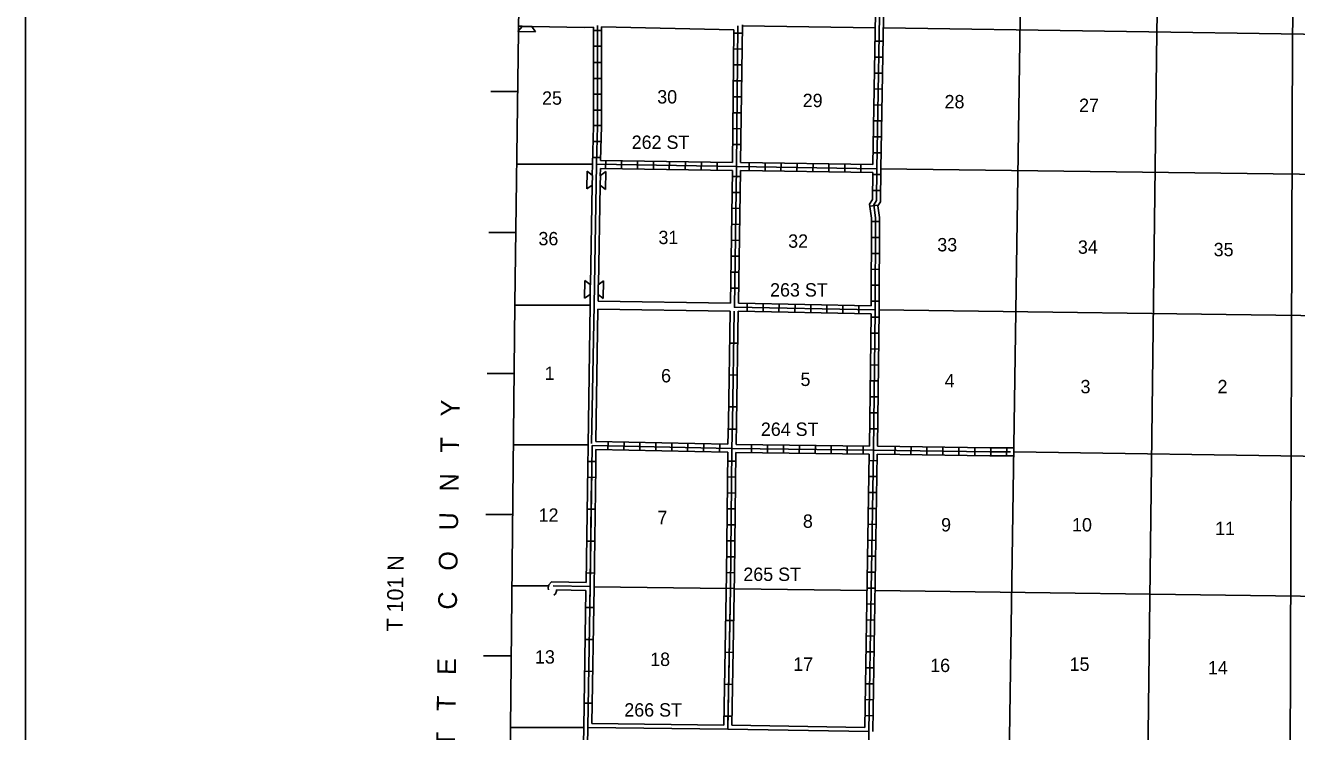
# Model space of a CAD drawing. Extents: x 1140073 to 1590613, y 15750063 to 16131461.
# Drawn here: x 1296163 to 1343711, y 15819675 to 15846104 of the extents above; entities that cross this region are included whole.
import ezdxf

# ---------------------------------------------------------------- set-up
doc = ezdxf.new("R2010")
doc.units = 0
for name, color, linetype in [('L10', 7, 'Continuous'), ('L11', 7, 'Continuous'), ('L13', 7, 'Continuous'), ('L14', 7, 'Continuous'), ('L18', 7, 'Continuous'), ('L2', 7, 'Continuous'), ('L23', 7, 'Continuous'), ('L30', 7, 'Continuous'), ('L54', 7, 'Continuous'), ('L8', 7, 'Continuous'), ('L9', 7, 'Continuous')]:
    doc.layers.add(name, color=color, linetype=linetype)

msp = doc.modelspace()

# ---------------------------------------------------------------- linework, layer by layer
at = {"layer": 'L10'}
for p, q in [((1317596, 15836399), (1317661, 15840113)), ((1317585, 15835780), (1317589, 15836015)), ((1317494, 15830530), (1317580, 15835480)), ((1317130, 15824953), (1316025, 15824975)), ((1317351, 15819974), (1322293, 15819919)), ((1322593, 15819915), (1327558, 15819828))]:
    msp.add_line(p, q, dxfattribs=at)
for points in [[(1314744, 15846072), (1314606, 15846074)], [(1317407, 15846041), (1317068, 15846030), (1315114, 15846065)], [(1317367, 15840487), (1317375, 15840909)], [(1317667, 15840478), (1317672, 15840754)], [(1317296, 15836399), (1317361, 15840117)], [(1317208, 15830385), (1317283, 15835635), (1317290, 15836029)], [(1315841, 15825279), (1315736, 15825164), (1315719, 15825055), (1315724, 15824977)], [(1317135, 15825253), (1315841, 15825279)], [(1316025, 15824975), (1316028, 15824926), (1315986, 15824826), (1315934, 15824781)]]:
    msp.add_lwpolyline(points, dxfattribs=at)
at = {"layer": 'L11'}
for p, q in [((1322656, 15845944), (1317707, 15846055)), ((1322530, 15835410), (1317580, 15835480)), ((1322534, 15835710), (1317585, 15835780))]:
    msp.add_line(p, q, dxfattribs=at)
at = {"layer": 'L13'}
for p, q in [((1338486, 15845845), (1338728, 15859320)), ((1332857, 15811462), (1333402, 15848556)), ((1322957, 15846088), (1322963, 15846088)), ((1322982, 15846088), (1327954, 15846013)), ((1328254, 15846009), (1359625, 15845540)), ((1338096, 15814398), (1338486, 15845845)), ((1343457, 15814193), (1343559, 15845785)), ((1317375, 15840907), (1314535, 15840907)), ((1328156, 15840738), (1354220, 15840408)), ((1317283, 15835632), (1314464, 15835632)), ((1328098, 15835455), (1354106, 15835109)), ((1317193, 15830401), (1314414, 15830401)), ((1333131, 15830141), (1348865, 15829903)), ((1315730, 15825126), (1314363, 15825126)), ((1317432, 15825098), (1322382, 15825027)), ((1322682, 15825023), (1327644, 15824957)), ((1327944, 15824953), (1353989, 15824610)), ((1317049, 15819825), (1314313, 15819825))]:
    msp.add_line(p, q, dxfattribs=at)
msp.add_lwpolyline([(1343559, 15845785), (1344138, 15866709)], dxfattribs=at)
at = {"layer": 'L18'}
for p, q in [((1314739, 15846069), (1314586, 15845872)), ((1314586, 15845872), (1315249, 15845861)), ((1314739, 15846069), (1315104, 15846062)), ((1315104, 15846062), (1315249, 15845861)), ((1317164, 15839982), (1317177, 15840645)), ((1317373, 15840492), (1317177, 15840645)), ((1317672, 15840486), (1317873, 15840631)), ((1317860, 15839968), (1317873, 15840631)), ((1317366, 15840127), (1317164, 15839982)), ((1317366, 15840127), (1317373, 15840492)), ((1317664, 15840121), (1317672, 15840486)), ((1317664, 15840121), (1317860, 15839968)), ((1317081, 15835894), (1317094, 15836557)), ((1317290, 15836404), (1317094, 15836557)), ((1317283, 15836039), (1317290, 15836404)), ((1317581, 15836033), (1317588, 15836398)), ((1317588, 15836398), (1317790, 15836543)), ((1317777, 15835880), (1317790, 15836543)), ((1317283, 15836039), (1317081, 15835894)), ((1317581, 15836033), (1317777, 15835880))]:
    msp.add_line(p, q, dxfattribs=at)
at = {"layer": 'L2'}
msp.add_line((1314464, 15835673), (1314289, 15817381), dxfattribs=at)
for points in [[(1315091, 15881790), (1314603, 15845906)], [(1314603, 15845870), (1314464, 15835673)]]:
    msp.add_lwpolyline(points, dxfattribs=at)
at = {"layer": 'L23'}
msp.add_line((1296164, 15926024), (1296163, 15756297), dxfattribs=at)
at = {"layer": 'L54'}
for p, q in [((1314572, 15843635), (1313572, 15843635)), ((1314501, 15838355), (1313501, 15838355)), ((1314439, 15833075), (1313439, 15833075)), ((1314389, 15827795), (1313389, 15827795)), ((1314338, 15822515), (1313301, 15822515))]:
    msp.add_line(p, q, dxfattribs=at)
at = {"layer": 'L8'}
for p, q in [((1317407, 15842334), (1317407, 15846041)), ((1317407, 15845914), (1317706, 15845914)), ((1317707, 15842334), (1317707, 15846055)), ((1322617, 15840976), (1322656, 15845944)), ((1322917, 15840971), (1322983, 15846129)), ((1322656, 15845819), (1322954, 15845817)), ((1328244, 15845510), (1327946, 15845515)), ((1317407, 15845321), (1317706, 15845321)), ((1322651, 15845223), (1322950, 15845220)), ((1328233, 15844913), (1327935, 15844919)), ((1317407, 15844721), (1317706, 15844721)), ((1322647, 15844626), (1322945, 15844624)), ((1317407, 15844121), (1317706, 15844121)), ((1322642, 15844030), (1322940, 15844027)), ((1328222, 15844317), (1327924, 15844322)), ((1317407, 15843527), (1317706, 15843527)), ((1328211, 15843720), (1327912, 15843726)), ((1322637, 15843433), (1322935, 15843431)), ((1328200, 15843124), (1327901, 15843129)), ((1317407, 15842927), (1317706, 15842927)), ((1322632, 15842836), (1322931, 15842834)), ((1328189, 15842527), (1327890, 15842533)), ((1317408, 15842362), (1317706, 15842355)), ((1322628, 15842240), (1322926, 15842238)), ((1317395, 15841762), (1317693, 15841755)), ((1322623, 15841643), (1322921, 15841641)), ((1328178, 15841931), (1327879, 15841936)), ((1317381, 15841165), (1317680, 15841159)), ((1328167, 15841334), (1327868, 15841340)), ((1322613, 15840676), (1317672, 15840754)), ((1317863, 15840752), (1317868, 15841050)), ((1318460, 15840743), (1318465, 15841041)), ((1319056, 15840733), (1319061, 15841031)), ((1319653, 15840724), (1319658, 15841022)), ((1320249, 15840714), (1320254, 15841013)), ((1320846, 15840705), (1320851, 15841003)), ((1321442, 15840695), (1321447, 15840994)), ((1322039, 15840686), (1322044, 15840984)), ((1322534, 15835710), (1322613, 15840676)), ((1322834, 15835705), (1322913, 15840671)), ((1327855, 15840593), (1322913, 15840671)), ((1327859, 15840893), (1322917, 15840971)), ((1323232, 15840667), (1323237, 15840965)), ((1323829, 15840657), (1323833, 15840956)), ((1324425, 15840648), (1324430, 15840946)), ((1325022, 15840639), (1325026, 15840937)), ((1325618, 15840629), (1325623, 15840927)), ((1326215, 15840620), (1326219, 15840918)), ((1326811, 15840610), (1326816, 15840908)), ((1327408, 15840601), (1327412, 15840899)), ((1322610, 15840451), (1322909, 15840447)), ((1327856, 15840522), (1328154, 15840520)), ((1322601, 15839855), (1322899, 15839850)), ((1327851, 15839925), (1328150, 15839923)), ((1322592, 15839258), (1322890, 15839254)), ((1327751, 15839336), (1328047, 15839378)), ((1327814, 15838766), (1328112, 15838764)), ((1322582, 15838662), (1322880, 15838657)), ((1322573, 15838065), (1322871, 15838060)), ((1327811, 15838169), (1328109, 15838168)), ((1322563, 15837469), (1322861, 15837464)), ((1327808, 15837572), (1328106, 15837571)), ((1322554, 15836872), (1322852, 15836867)), ((1327805, 15836976), (1328104, 15836974)), ((1327803, 15836379), (1328101, 15836378)), ((1322544, 15836276), (1322843, 15836271)), ((1327796, 15835310), (1322830, 15835405)), ((1327798, 15835610), (1322834, 15835705)), ((1323156, 15835399), (1323162, 15835697)), ((1323753, 15835388), (1323759, 15835686)), ((1324349, 15835376), (1324355, 15835675)), ((1324946, 15835365), (1324952, 15835663)), ((1325542, 15835354), (1325548, 15835652)), ((1326139, 15835342), (1326144, 15835641)), ((1326735, 15835331), (1326741, 15835629)), ((1327332, 15835320), (1327337, 15835618)), ((1327800, 15835783), (1328098, 15835781)), ((1327733, 15830359), (1327796, 15835310)), ((1327795, 15835187), (1328093, 15835183)), ((1327788, 15834591), (1328086, 15834587)), ((1327780, 15833994), (1328078, 15833990)), ((1327772, 15833398), (1328071, 15833394)), ((1327765, 15832801), (1328063, 15832797)), ((1327757, 15832204), (1328056, 15832201)), ((1327750, 15831608), (1328048, 15831604)), ((1322443, 15830428), (1322457, 15831246)), ((1322743, 15830423), (1322757, 15831240)), ((1322752, 15830988), (1322453, 15830993)), ((1327742, 15831011), (1328040, 15831008)), ((1317494, 15830530), (1322443, 15830428)), ((1317506, 15830230), (1317496, 15829580)), ((1317506, 15830230), (1322438, 15830128)), ((1317951, 15830221), (1317957, 15830520)), ((1318548, 15830209), (1318554, 15830507)), ((1319144, 15830197), (1319150, 15830495)), ((1319741, 15830184), (1319747, 15830483)), ((1320337, 15830172), (1320343, 15830470)), ((1320934, 15830160), (1320940, 15830458)), ((1321530, 15830147), (1321536, 15830446)), ((1322126, 15830135), (1322133, 15830433)), ((1322743, 15830423), (1327733, 15830359)), ((1323321, 15830116), (1323324, 15830415)), ((1323917, 15830109), (1323921, 15830407)), ((1324514, 15830101), (1324518, 15830399)), ((1325110, 15830094), (1325114, 15830392)), ((1325707, 15830086), (1325711, 15830384)), ((1326303, 15830078), (1326307, 15830377)), ((1326900, 15830071), (1326904, 15830369)), ((1327496, 15830063), (1327500, 15830362)), ((1328689, 15830047), (1328694, 15830345)), ((1329286, 15830038), (1329290, 15830337)), ((1329882, 15830030), (1329887, 15830328)), ((1330479, 15830021), (1330483, 15830320)), ((1331075, 15830013), (1331080, 15830311)), ((1331672, 15830004), (1331676, 15830303)), ((1332270, 15829996), (1332271, 15830294)), ((1332867, 15829994), (1332868, 15830292)), ((1317200, 15829788), (1317498, 15829784)), ((1322388, 15825575), (1322438, 15830128)), ((1322734, 15829796), (1322436, 15829799)), ((1322688, 15825573), (1322738, 15830123)), ((1322738, 15830123), (1327729, 15830059)), ((1327558, 15819828), (1327729, 15830059)), ((1327726, 15829819), (1328024, 15829814)), ((1327856, 15819673), (1328029, 15830055)), ((1322727, 15829199), (1322429, 15829203)), ((1327716, 15829222), (1328014, 15829217)), ((1322721, 15828603), (1322422, 15828606)), ((1327706, 15828626), (1328004, 15828621)), ((1322714, 15828006), (1322416, 15828009)), ((1327696, 15828029), (1327994, 15828024)), ((1322707, 15827410), (1322409, 15827413)), ((1327686, 15827433), (1327984, 15827428)), ((1322701, 15826813), (1322402, 15826816)), ((1327676, 15826836), (1327974, 15826831)), ((1322694, 15826216), (1322396, 15826220)), ((1327666, 15826240), (1327964, 15826235)), ((1322688, 15825620), (1322389, 15825623)), ((1327656, 15825643), (1327954, 15825638)), ((1327646, 15825047), (1327944, 15825042)), ((1327636, 15824450), (1327934, 15824445)), ((1327626, 15823854), (1327924, 15823849)), ((1327616, 15823257), (1327915, 15823252)), ((1327606, 15822661), (1327905, 15822656)), ((1327596, 15822064), (1327895, 15822059)), ((1327586, 15821468), (1327885, 15821463)), ((1327577, 15820871), (1327875, 15820866)), ((1327567, 15820274), (1327865, 15820270))]:
    msp.add_line(p, q, dxfattribs=at)
for points in [[(1327859, 15840893), (1328004, 15848714), (1328143, 15848822), (1333256, 15848855), (1333282, 15851071)], [(1328156, 15840738), (1328300, 15848523), (1333552, 15848557), (1333582, 15851079)], [(1328006, 15840740), (1328153, 15848639)], [(1327931, 15835457), (1322682, 15835557), (1322766, 15840824), (1322807, 15846090)], [(1317375, 15840911), (1317407, 15842334)], [(1328006, 15840740), (1322766, 15840824), (1317525, 15840907), (1317557, 15842331)], [(1322617, 15840976), (1317678, 15841054), (1317707, 15842327)], [(1327706, 15819675), (1327881, 15830208), (1327947, 15835432), (1327964, 15838899), (1327895, 15839383), (1327998, 15839549), (1328006, 15840740)], [(1328033, 15830355), (1328097, 15835431), (1328114, 15838909), (1328051, 15839351), (1328147, 15839506), (1328156, 15840739)], [(1327798, 15835610), (1327813, 15838889), (1327739, 15839416), (1327848, 15839592), (1327855, 15840593)], [(1322532, 15825025), (1322590, 15830275), (1322607, 15831243)], [(1317358, 15830383), (1317282, 15825100), (1315906, 15825127)], [(1317208, 15830385), (1317196, 15829586)], [(1317358, 15830383), (1322590, 15830275), (1327881, 15830208), (1332239, 15830145), (1333006, 15830143)], [(1328033, 15830355), (1332240, 15830295), (1333133, 15830292)], [(1328029, 15830055), (1332238, 15829995), (1333129, 15829992)], [(1343457, 15814355), (1343388, 15808902), (1343313, 15803694), (1342029, 15803703), (1332746, 15803810), (1327539, 15803909), (1327555, 15809101), (1327631, 15814409), (1327706, 15819675)]]:
    msp.add_lwpolyline(points, dxfattribs=at)
at = {"layer": 'L9'}
for p, q in [((1317557, 15842334), (1317557, 15846102)), ((1322530, 15835410), (1322457, 15831246)), ((1322830, 15835405), (1322757, 15831240)), ((1322510, 15834217), (1322808, 15834212)), ((1322489, 15833024), (1322787, 15833019)), ((1322468, 15831831), (1322766, 15831826)), ((1317192, 15829192), (1317490, 15829187)), ((1317496, 15829580), (1317432, 15825090)), ((1317473, 15827994), (1317175, 15827999)), ((1317456, 15826801), (1317158, 15826806)), ((1317439, 15825608), (1317141, 15825612)), ((1322293, 15819919), (1322391, 15825575)), ((1322593, 15819915), (1322691, 15825573)), ((1317351, 15819974), (1317432, 15825097)), ((1322673, 15825033), (1322375, 15825038)), ((1322532, 15825025), (1322443, 15819916)), ((1317419, 15824315), (1317121, 15824320)), ((1322660, 15823829), (1322362, 15823834)), ((1317400, 15823122), (1317102, 15823127)), ((1322639, 15822636), (1322341, 15822641)), ((1317381, 15821929), (1317083, 15821934)), ((1322618, 15821443), (1322320, 15821448)), ((1317362, 15820736), (1317064, 15820741)), ((1322598, 15820250), (1322299, 15820255))]:
    msp.add_line(p, q, dxfattribs=at)
for points in [[(1317342, 15830458), (1317433, 15835632), (1317525, 15840907)], [(1322680, 15835408), (1322607, 15831243)], [(1317196, 15829586), (1317135, 15825253)], [(1317341, 15829190), (1317271, 15824318)], [(1316923, 15804036), (1317015, 15809293), (1317145, 15817226), (1317199, 15819825), (1317282, 15825100)], [(1316998, 15817376), (1317049, 15819828), (1317130, 15824953)], [(1322440, 15819767), (1322532, 15825025)], [(1317199, 15819825), (1322440, 15819767), (1327706, 15819675)]]:
    msp.add_lwpolyline(points, dxfattribs=at)

# ---------------------------------------------------------------- texts
at = {"layer": 'L14'}
for s, p in [('25', (1315489, 15843136)), ('30', (1319797, 15843181)), ('29', (1325238, 15843045)), ('28', (1330544, 15843000)), ('27', (1335577, 15842864)), ('36', (1315353, 15837874)), ('31', (1319842, 15837919)), ('32', (1324694, 15837783)), ('33', (1330272, 15837647)), ('34', (1335532, 15837557)), ('35', (1340611, 15837466)), ('1', (1315587, 15832835)), ('6', (1319940, 15832744)), ('5', (1325155, 15832608)), ('4', (1330551, 15832563)), ('3', (1335630, 15832336)), ('2', (1340754, 15832336)), ('12', (1315360, 15827528)), ('7', (1319804, 15827437)), ('8', (1325246, 15827301)), ('9', (1330415, 15827165)), ('10', (1335313, 15827165)), ('11', (1340664, 15827029)), ('13', (1315224, 15822220)), ('18', (1319532, 15822130)), ('17', (1324883, 15821948)), ('16', (1330007, 15821903)), ('15', (1335222, 15821948)), ('14', (1340392, 15821812))]:
    msp.add_text(s, height=500, rotation=0, dxfattribs=at).set_placement(p)
at = {"layer": 'L30'}
for s, p in [('262 ST', (1318842, 15841481)), ('263 ST', (1324018, 15835956)), ('264 ST', (1323673, 15830741)), ('265 ST', (1323017, 15825312)), ('266 ST', (1318565, 15820236))]:
    msp.add_text(s, height=500, rotation=0, dxfattribs=at).set_placement(p)
at = {"layer": 'L54'}
for s, height, p in [('M   E   L   L   E   T   T   E       C   O   U   N   T   Y', 700.01, (1312132, 15812119)), ('T 101 N', 600, (1310274, 15823417))]:
    msp.add_text(s, height=height, rotation=89.2045, dxfattribs=at).set_placement(p)

doc.saveas('drawing.dxf')
